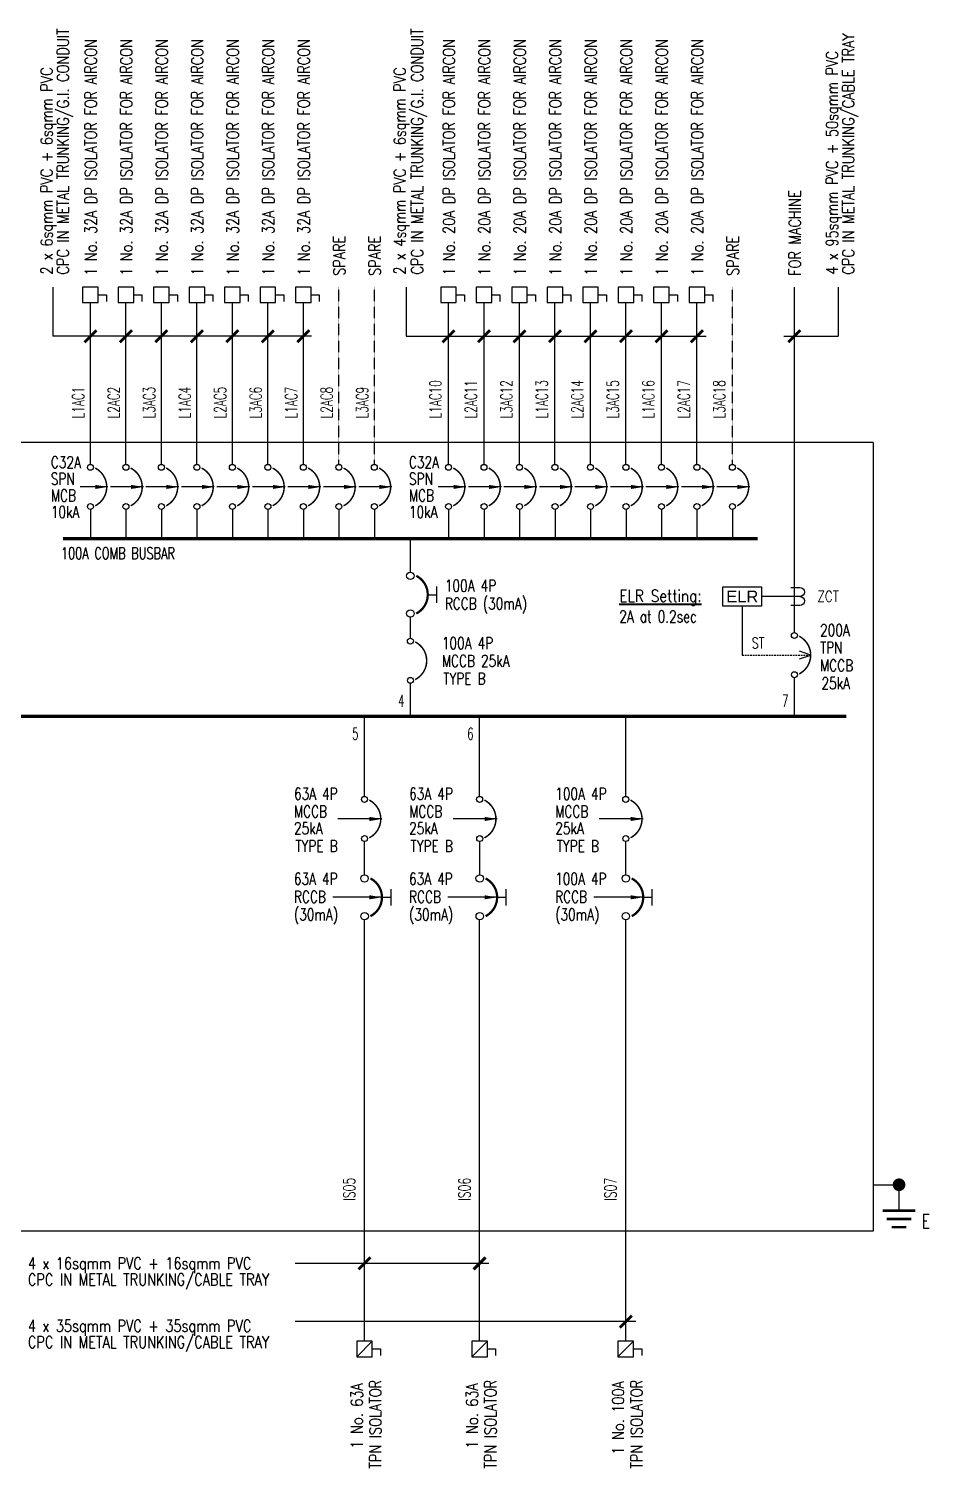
# Model space of a CAD drawing. Header units: millimetres. Extents: x 3829 to 56422, y 1460 to 26408.
# Drawn here: x 41198 to 56422, y 1460 to 25797 of the extents above; entities that cross this region are included whole.
import ezdxf
from ezdxf.enums import TextEntityAlignment as Align
from ezdxf.lldxf.tags import DXFTag

# ---------------------------------------------------------------- set-up
doc = ezdxf.new("R2010")
doc.units = ezdxf.units.MM
doc.linetypes.add('HIDDEN', pattern=[0.375, 0.25, -0.125])
for name, color, linetype in [('E-SLD-FRAME', 6, 'Continuous'), ('E-SLD-LEGENDF', 2, 'Continuous'), ('E-SLD-T1', 2, 'Continuous'), ('SLD', 2, 'Continuous'), ('SLD-LINE', 7, 'Continuous'), ('SLD-TXT', 7, 'Continuous')]:
    doc.layers.add(name, color=color, linetype=linetype)
doc.styles.add('80', font='simplex.shx', dxfattribs={"width": 0.65, "height": 2})
doc.styles.add('A', font='arial.ttf')
doc.styles.add('ROMANS', font='romans.shx', dxfattribs={"width": 0.8})
doc.styles.add('SB T5-2$0$80', font='simplex.shx', dxfattribs={"width": 0.8, "height": 2})
doc.styles.add('simplex', font='simplex.shx', dxfattribs={"width": 0.7})
doc.styles.add('SLD-TXT', font='romans.shx')
tags = doc.linetypes.add('CENTER', pattern=[2, 1.25, -0.25, 0.25, -0.25]).pattern_tags.tags
tags[10:11] = [DXFTag(74, 4), DXFTag(75, 0), DXFTag(340, '0'), DXFTag(46, 1.0), DXFTag(50, 0.0), DXFTag(44, 0.0), DXFTag(45, 0.0)]
tags[8:9] = [DXFTag(74, 4), DXFTag(75, 0), DXFTag(340, '0'), DXFTag(46, 1.0), DXFTag(50, 0.0), DXFTag(44, 0.0), DXFTag(45, 0.0)]
tags[6:7] = [DXFTag(74, 4), DXFTag(75, 0), DXFTag(340, '0'), DXFTag(46, 1.0), DXFTag(50, 0.0), DXFTag(44, 0.0), DXFTag(45, 0.0)]
tags[4:5] = [DXFTag(74, 4), DXFTag(75, 0), DXFTag(340, '0'), DXFTag(46, 1.0), DXFTag(50, 0.0), DXFTag(44, 0.0), DXFTag(45, 0.0)]
doc.dimstyles.new('1-100', dxfattribs={"dimtxt": 100, "dimasz": 100, "dimexe": 25, "dimexo": 10, "dimgap": 25, "dimtad": 1, "dimdec": 0, "dimzin": 0, "dimdsep": 46, "dimtxsty": 'simplex', "dimcen": 0, "dimclrd": 7, "dimclre": 7, "dimclrt": 7, "dimadec": 0, "dimazin": 0, "dimtfac": 1, "dimtdec": 0, "dimtofl": 0, "dimtmove": 1, "dimatfit": 0, "dimfxl": 1, "dimtolj": 1, "dimtzin": 0, "dimarcsym": 2})

# ---------------------------------------------------------------- blocks, each defined once
blk = doc.blocks.new('MCCB')
at = {"color": 3}
for centre in [(-0.7756798448972404, 558.2415916474129), (0, 39.57616266116383)]:
    blk.add_circle(centre, 39.57616266115398, dxfattribs=at)
at = {"layer": 'E-SLD-LEGENDF', "const_width": 20}
blk.add_lwpolyline([(62.34422445716336, 49.47020332644752, 0.611250066136639), (62.28685325826518, 548.3475509821146)], format="xyb", dxfattribs=at)
blk = doc.blocks.new('RCCB')
at = {"color": 3}
for centre in [(-0.7756798450136557, 548.3475509821419), (0, 49.47020332644206)]:
    blk.add_circle(centre, 49.47020332644246, dxfattribs=at)
at = {"layer": 'E-SLD-LEGENDF'}
blk.add_line((350.2602078272903, 189.9583210432938), (350.2602078272903, 407.894509080983), dxfattribs=at)
at = {"layer": 'E-SLD-LEGENDF', "color": 7, "linetype": 'ByBlock'}
blk.add_line((229.8182771756274, 298.9264150621384), (350.2602078272903, 298.9264150621384), dxfattribs=at)
at = {"layer": 'E-SLD-LEGENDF', "const_width": 30}
blk.add_lwpolyline([(77.34422445716336, 49.47020332644206, 0.6113836959509442), (77.28685325814877, 548.3475509821419)], format="xyb", dxfattribs=at)
blk = doc.blocks.new('DP ISOL')
at = {"layer": 'SLD', "color": 3, "linetype": 'Continuous', "ltscale": 0.5}
for p, q in [((141.1878162294233, -141.2999416394305), (141.1878162294233, -289.3285409813834)), ((141.1878162294233, -289.3285409813834), (20.16990319215256, -289.3285409813834))]:
    blk.add_line(p, q, dxfattribs=at)
blk.add_lwpolyline([(0, 141.2999416394305), (0, -141.2999416394305), (282.3756324588467, -141.2999416394305), (282.3756324588467, 141.2999416394305)], close=True, dxfattribs=at)
blk = doc.blocks.new('SLD-CT')
at = {"color": 3}
blk.add_line((0, 0), (-50, 0), dxfattribs=at)
blk.add_lwpolyline([(-25, 25), (0, 25, -0.9999999999999998), (0, 0, -0.9999999999999998), (0, -25), (-25, -25)], format="xyb", dxfattribs=at)

msp = doc.modelspace()

# ---------------------------------------------------------------- hatches: boundary and pattern name
at = {"layer": 'E-SLD-LEGENDF'}
h = msp.add_hatch(color=256, dxfattribs=at)
h.dxf.hatch_style = 1
edge = h.paths.add_edge_path()
edge.add_arc((55911.88800905181, 6252.573363727264), 108.6111111111111, 0, 360)

# ---------------------------------------------------------------- linework, layer by layer
at = {"layer": 'E-SLD-FRAME', "color": 7, "linetype": 'CENTER', "ltscale": 1.5}
for p, q in [((55472.65049800906, 18801.06499346235), (3948.65113364583, 18801.06499346243)), ((55472.65049800906, 18801.06499346235), (55472.65049800906, 5468.13754240538)), ((55472.65049800906, 5468.13754240538), (3948.65113364583, 5468.137542405459))]:
    msp.add_line(p, q, dxfattribs=at)
at = {"layer": 'E-SLD-LEGENDF'}
for p in [(55472.65049800906, 6252.573363727264), (55911.88800905181, 5813.335852684511)]:
    msp.add_line(p, (55911.88800905181, 6252.573363727264), dxfattribs=at)
at = {"layer": 'E-SLD-LEGENDF', "color": 3}
for points, const_width in [([(55634.92967571849, 5813.335852684511), (56188.84634238516, 5813.335852684511)], 46.15972222222222), ([(55704.16925905181, 5674.85668601784), (56119.60675905181, 5674.85668601784)], 46.15972222222222), ([(55787.25675905184, 5536.377519351183), (56036.51925905185, 5536.377519351183)], 41.54374999999999)]:
    msp.add_lwpolyline(points, dxfattribs=dict(at, const_width=const_width))
at = {"layer": 'SLD', "color": 7}
for p, q in [((41606.1582220893, 21430.55653191272), (41606.1582220893, 20598.94797385854)), ((47575.93536633692, 21430.55653191272), (47575.93536633692, 20598.94797385854)), ((54884.25328980506, 21430.55653191272), (54884.25328980506, 20598.94797385854)), ((45975.97026941261, 20598.94797385854), (41606.1582220893, 20598.94797385854)), ((47575.93536633692, 20598.94797385854), (52652.39366612494, 20598.94797385854)), ((53963.04392931576, 20598.94797385854), (54884.25328980506, 20598.94797385854)), ((48977.13058888008, 4923.243998539212), (45700.00398174846, 4923.243998539212)), ((51464.55840621025, 3937.83783929011), (45700.00398174846, 3937.83783929011))]:
    msp.add_line(p, q, dxfattribs=at)
at = {"layer": 'SLD', "color": 3}
for p, q in [((46742.266265913, 3345.007132063587), (47005.50805718726, 3608.040033699002)), ((48689.45106004359, 3345.007132063587), (48952.69285131785, 3608.040033699002)), ((51159.38659405755, 3345.007132063587), (51422.62838533181, 3608.040033699002))]:
    msp.add_line(p, q, dxfattribs=at)
at = {"layer": 'SLD', "const_width": 56.79012345914307}
for points in [[(41776.3696697176, 17176.84738731911), (53522.06305056059, 17176.84738731911)], [(6090.401980312885, 14169.83135702034), (55023.18594029113, 14169.83135702034)]]:
    msp.add_lwpolyline(points, dxfattribs=at)
at = {"layer": 'SLD', "color": 3}
msp.add_lwpolyline([(53585.44003501179, 16035.44597041383), (52932.88468836318, 16035.44597041383), (52932.88468836318, 16361.72364373813), (53585.44003501179, 16361.72364373813)], close=True, dxfattribs=at)
at = {"layer": 'SLD-LINE', "linetype": 'HIDDEN', "ltscale": 1.5}
for p, q in [((46440.57099945682, 18432.92275846622), (46440.57099945682, 21430.55653191272)), ((47040.57099945682, 18432.92275846622), (47040.57099945682, 21430.55653191272)), ((53094.71622238278, 18432.92275846622), (53094.71622238278, 21430.55653191272))]:
    msp.add_line(p, q, dxfattribs=at)
at = {"layer": 'SLD-LINE', "linetype": 'ByBlock'}
for p, q in [((54142.3531451535, 15589.85536586594), (54142.35314515346, 21430.55653191272)), ((42240.57099945684, 18432.92275846622), (42240.57099945684, 21167.5236302773)), ((42840.57099945684, 18432.92275846622), (42840.57099945684, 21167.5236302773)), ((43440.57099945684, 18432.92275846622), (43440.57099945684, 21167.5236302773)), ((44040.57099945684, 18432.92275846622), (44040.57099945684, 21167.5236302773)), ((44640.57099945682, 18432.92275846622), (44640.57099945682, 21167.5236302773)), ((45240.57099945682, 18432.92275846622), (45240.57099945682, 21167.5236302773)), ((45840.57099945682, 18432.92275846622), (45840.57099945682, 21167.5236302773)), ((48294.71622238278, 18432.92275846622), (48294.71622238278, 21167.5236302773)), ((48894.71622238278, 18432.92275846622), (48894.71622238278, 21167.5236302773)), ((49494.71622238278, 18432.92275846622), (49494.71622238278, 21167.5236302773)), ((50094.71622238278, 18432.92275846622), (50094.71622238278, 21167.5236302773)), ((50694.71622238278, 18432.92275846622), (50694.71622238278, 21167.5236302773)), ((51294.71622238278, 18432.92275846622), (51294.71622238278, 21167.5236302773)), ((51894.71622238278, 18432.92275846622), (51894.71622238278, 21167.5236302773)), ((52494.71622238278, 18432.92275846622), (52494.71622238278, 21167.5236302773)), ((42241.55699038215, 17669.04451705997), (42241.55699038215, 17176.84738731911)), ((42841.55699038215, 17669.04451705997), (42841.55699038215, 17176.84738731911)), ((43441.55699038215, 17669.04451705997), (43441.55699038215, 17176.84738731911)), ((44041.55699038215, 17669.04451705997), (44041.55699038215, 17176.84738731911)), ((44641.55699038214, 17669.04451705997), (44641.55699038214, 17176.84738731911)), ((45241.55699038214, 17669.04451705997), (45241.55699038214, 17176.84738731911)), ((45841.55699038214, 17669.04451705997), (45841.55699038214, 17176.84738731911)), ((46441.55699038214, 17669.04451705997), (46441.55699038214, 17176.84738731911)), ((47041.55699038214, 17669.04451705997), (47041.55699038214, 17176.84738731911)), ((48295.7022133081, 17669.04451705997), (48295.7022133081, 17176.84738731911)), ((48895.7022133081, 17669.04451705997), (48895.7022133081, 17176.84738731911)), ((49495.7022133081, 17669.04451705997), (49495.7022133081, 17176.84738731911)), ((50095.7022133081, 17669.04451705997), (50095.7022133081, 17176.84738731911)), ((50695.7022133081, 17669.04451705997), (50695.7022133081, 17176.84738731911)), ((51295.7022133081, 17669.04451705997), (51295.7022133081, 17176.84738731911)), ((51895.7022133081, 17669.04451705997), (51895.7022133081, 17176.84738731911)), ((52495.7022133081, 17669.04451705997), (52495.7022133081, 17176.84738731911)), ((53095.7022133081, 17669.04451705997), (53095.7022133081, 17176.84738731911)), ((47649.21120459571, 16611.31933862921), (47649.2163601391, 17176.84738731911)), ((47650.20235106433, 15494.42997711391), (47650.20235106433, 15847.44109701269)), ((46873.88716155029, 12819.07888058109), (46873.89231709368, 14169.83135702034)), ((48821.07195568088, 12819.07888058109), (48821.07711122427, 14169.83135702034)), ((51291.00748969484, 12819.07888058109), (51291.01264523823, 14169.83135702034)), ((46873.88716155013, 3608.040033699002), (46873.88716155013, 10730.60201887102)), ((48821.07195568072, 3608.040033699002), (48821.07195568072, 10730.60201887102)), ((51291.00748969468, 3608.040033699002), (51291.00748969468, 10730.60201887102))]:
    msp.add_line(p, q, dxfattribs=at)
at = {"layer": 'SLD-LINE'}
for p, q in [((53934.12439361936, 16198.58480707598), (53585.44003501179, 16198.58480707598)), ((53259.16236168746, 16035.44597041383), (53259.16236168746, 15207.89746471024)), ((47651.19349753297, 14169.83135702035), (47651.19349753297, 14730.55173549739)), ((54143.34429162215, 14169.83135702035), (54143.34429162215, 14825.97712424942)), ((47343.53412777602, 14169.83135702035), (12005.1575044908, 14169.83135702035)), ((46874.87830801877, 11494.48026048755), (46874.87830801877, 12055.20063896459)), ((48822.06310214936, 11494.48026048755), (48822.06310214936, 12055.20063896459)), ((51291.99863616332, 11494.48026048755), (51291.99863616332, 12055.20063896459))]:
    msp.add_line(p, q, dxfattribs=at)
at = {"layer": 'SLD-LINE', "linetype": 'HIDDEN', "ltscale": 120}
msp.add_line((53259.16236168746, 15207.89746471024), (54417.79172337009, 15207.89746471024), dxfattribs=at)
at = {"layer": 'SLD-LINE'}
msp.add_lwpolyline([(54228.7806540404, 15142.64193004537), (54417.79172337009, 15207.89746471024), (54228.7806540404, 15273.15299937507)], dxfattribs=at)
at = {"layer": 'SLD-TXT', "const_width": 47.91666666666666}
for points in [[(42138.92439966129, 20497.30137406299), (42342.21759925254, 20700.59457365409)], [(42738.92439966129, 20497.30137406299), (42942.21759925254, 20700.59457365409)], [(43338.92439966129, 20497.30137406299), (43542.21759925254, 20700.59457365409)], [(43938.92439966129, 20497.30137406299), (44142.21759925254, 20700.59457365409)], [(44538.92439966127, 20497.30137406299), (44742.21759925252, 20700.59457365409)], [(45138.92439966127, 20497.30137406299), (45342.21759925252, 20700.59457365409)], [(45738.92439966127, 20497.30137406299), (45942.21759925252, 20700.59457365409)], [(48193.06962258723, 20497.30137406299), (48396.36282217848, 20700.59457365409)], [(48793.06962258723, 20497.30137406299), (48996.36282217848, 20700.59457365409)], [(49393.06962258723, 20497.30137406299), (49596.36282217848, 20700.59457365409)], [(49993.06962258723, 20497.30137406299), (50196.36282217848, 20700.59457365409)], [(50593.06962258723, 20497.30137406299), (50796.36282217848, 20700.59457365409)], [(51193.06962258723, 20497.30137406299), (51396.36282217848, 20700.59457365409)], [(51793.06962258723, 20497.30137406299), (51996.36282217848, 20700.59457365409)], [(52393.06962258723, 20497.30137406299), (52596.36282217848, 20700.59457365409)], [(54040.70654535791, 20497.30137406307), (54243.99974494916, 20700.59457365417)], [(46772.24056175457, 4821.597398743663), (46975.53376134583, 5024.890598334761)], [(48719.42535588516, 4821.597398743663), (48922.71855547641, 5024.890598334761)], [(51189.36088989912, 3836.191239494634), (51392.65408949037, 4039.484439085732)]]:
    msp.add_lwpolyline(points, dxfattribs=at)

# ---------------------------------------------------------------- block references
at = {"layer": 'E-SLD-LEGENDF', "linetype": 'ByBlock', "xscale": 1.277777777777777, "yscale": 1.277777777777777, "zscale": 1.277777777777777}
for p in [(47650.20235106433, 15847.44109701269), (46875.86945448739, 10730.60201887103), (48823.05424861798, 10730.60201887103), (51292.98978263194, 10730.60201887103)]:
    msp.add_blockref('RCCB', p, dxfattribs=at)
at = {"layer": 'SLD', "xscale": 0.9315, "yscale": 0.9315, "zscale": 0.9315, "rotation": 90}
for p in [(42240.57099945684, 21167.5236302773), (42840.57099945684, 21167.5236302773), (43440.57099945684, 21167.5236302773), (44040.57099945684, 21167.5236302773), (44640.57099945682, 21167.5236302773), (45240.57099945682, 21167.5236302773), (45840.57099945682, 21167.5236302773), (48294.71622238278, 21167.5236302773), (48894.71622238278, 21167.5236302773), (49494.71622238278, 21167.5236302773), (50094.71622238278, 21167.5236302773), (50694.71622238278, 21167.5236302773), (51294.71622238278, 21167.5236302773), (51894.71622238278, 21167.5236302773), (52494.71622238278, 21167.5236302773), (46873.88716155013, 3345.007132063587), (48821.07195568072, 3345.007132063587), (51291.00748969468, 3345.007132063587)]:
    msp.add_blockref('DP ISOL', p, dxfattribs=at)
at = {"layer": 'SLD', "lineweight": -3, "xscale": 1.277777777777777, "yscale": 1.277777777777777, "zscale": 1.277777777777777}
for p in [(42241.55699038215, 17669.04451705992), (42841.55699038215, 17669.04451705992), (43441.55699038215, 17669.04451705992), (44041.55699038215, 17669.04451705992), (44641.55699038214, 17669.04451705992), (45241.55699038214, 17669.04451705992), (45841.55699038214, 17669.04451705992), (46441.55699038214, 17669.04451705992), (47041.55699038214, 17669.04451705992), (48295.7022133081, 17669.04451705992), (48895.7022133081, 17669.04451705992), (49495.7022133081, 17669.04451705992), (50095.7022133081, 17669.04451705992), (50695.7022133081, 17669.04451705992), (51295.7022133081, 17669.04451705992), (51895.7022133081, 17669.04451705992), (52495.7022133081, 17669.04451705992), (53095.7022133081, 17669.04451705992), (54143.34429162215, 14825.97712424942), (47651.19349753297, 14730.55173549739), (46874.87830801877, 12055.20063896459), (48822.06310214936, 12055.20063896459), (51291.99863616332, 12055.20063896459)]:
    msp.add_blockref('MCCB', p, dxfattribs=at)
at = {"layer": 'SLD', "xscale": 6.067001060732903, "yscale": 6.067001060732903, "zscale": 6.067001060732903}
msp.add_blockref('SLD-CT', (54235.11608710057, 16198.58480707598), dxfattribs=at)

# ---------------------------------------------------------------- texts
at = {"color": 0, "linetype": 'ByBlock', "lineweight": 40, "insert": (51182.06321885359, 16309.53446177223), "char_height": 200, "width": 1903.594519374012, "attachment_point": 1, "line_spacing_factor": 1.05, "style": 'ROMANS'}
msp.add_mtext('{\\W0.85;\\LELR Setting:\\l\\P\\W0.75;2A at 0.2sec}', dxfattribs=at)
at = {"layer": 'E-SLD-T1', "style": '80', "width": 0.6}
for s, p in [('4', (47443.93769301166, 14334.38871650638)), ('7', (53936.08848710084, 14334.38871650637)), ('5', (46667.62250349746, 13777.47110566871)), ('6', (48614.80729762805, 13777.47110566871))]:
    msp.add_text(s, height=200, dxfattribs=at).set_placement(p)
at = {"layer": 'SLD', "color": 7, "style": 'SB T5-2$0$80', "width": 0.65}
for s, p in [('L2AC2', (42734.29571441693, 19210.12775366294)), ('L3AC3', (43334.29571441693, 19210.12775366294)), ('L1AC4', (43934.29571441693, 19210.12775366294)), ('L2AC5', (44534.29571441693, 19210.12775366294)), ('L3AC6', (45134.29571441691, 19210.12775366294)), ('L1AC7', (45734.29571441691, 19210.12775366294)), ('L2AC8', (46334.29571441691, 19210.12775366294)), ('L3AC9', (46934.2957144169, 19210.12775366294)), ('L1AC10', (48172.8615665824, 19210.12775366294)), ('L2AC11', (48772.8615665824, 19210.12775366294)), ('L3AC12', (49372.86156658238, 19210.12775366294)), ('L1AC13', (49972.8615665824, 19210.12775366294)), ('L2AC14', (50572.8615665824, 19210.12775366294)), ('L3AC15', (51172.86156658238, 19210.12775366294)), ('L1AC16', (51772.8615665824, 19210.12775366294)), ('L2AC17', (52372.8615665824, 19210.12775366294)), ('L3AC18', (52972.86156658238, 19210.12775366294)), ('L1AC1', (42134.29571441693, 19210.12775366294)), ('ISO5', (46716.749835954, 5979.744927137082)), ('ISO6', (48663.93463008459, 5979.744927137079)), ('ISO7', (51133.87016409855, 5979.744927137079))]:
    msp.add_text(s, height=200, rotation=90, dxfattribs=at).set_placement(p)
at = {"layer": 'SLD-TXT', "style": 'ROMANS', "width": 0.8}
for s, p in [('1 No. 32A DP ISOLATOR FOR AIRCON', (42347.46967352398, 21621.69947721479)), ('1 No. 32A DP ISOLATOR FOR AIRCON', (42947.46967352398, 21621.69947721479)), ('1 No. 32A DP ISOLATOR FOR AIRCON', (43547.46967352398, 21621.69947721479)), ('1 No. 32A DP ISOLATOR FOR AIRCON', (44147.46967352398, 21621.69947721479)), ('1 No. 32A DP ISOLATOR FOR AIRCON', (44747.46967352396, 21621.69947721479)), ('1 No. 32A DP ISOLATOR FOR AIRCON', (45347.46967352396, 21621.69947721479)), ('1 No. 32A DP ISOLATOR FOR AIRCON', (45947.46967352396, 21621.69947721479)), ('1 No. 20A DP ISOLATOR FOR AIRCON', (48401.61489644992, 21621.69947721479)), ('1 No. 20A DP ISOLATOR FOR AIRCON', (49001.61489644992, 21621.69947721479)), ('1 No. 20A DP ISOLATOR FOR AIRCON', (49601.61489644992, 21621.69947721479)), ('1 No. 20A DP ISOLATOR FOR AIRCON', (50201.61489644992, 21621.69947721479)), ('1 No. 20A DP ISOLATOR FOR AIRCON', (50801.61489644992, 21621.69947721479)), ('1 No. 20A DP ISOLATOR FOR AIRCON', (51401.61489644992, 21621.69947721479)), ('1 No. 20A DP ISOLATOR FOR AIRCON', (52001.61489644992, 21621.69947721479)), ('1 No. 20A DP ISOLATOR FOR AIRCON', (52601.61489644992, 21621.69947721479)), ('FOR MACHINE', (54249.2518192206, 21621.69947721479)), ('SPARE', (46547.46967352396, 21621.69947721479)), ('SPARE', (47147.46967352396, 21621.69947721479)), ('SPARE', (53201.61489644992, 21621.69947721479)), ('TPN ISOLATOR', (47157.71668256661, 1452.654234209611)), ('TPN ISOLATOR', (49104.9014766972, 1452.654234209611)), ('1 No. 100A  ', (51261.63476315951, 1691.21749363159)), ('TPN ISOLATOR', (51574.83701071116, 1452.654234209611)), ('1 No. 63A  ', (46844.51443501496, 1793.152970895262)), ('1 No. 63A  ', (48791.69922914555, 1793.152970895262))]:
    msp.add_text(s, height=200, rotation=90, dxfattribs=at).set_placement(p)
at = {"layer": 'SLD-TXT', "style": 'SLD-TXT'}
for s, height, width, p in [('100A COMB BUSBAR', 200, 0.7, (41742.15492940399, 16828.88973728024)), ('100A 4P', 200, 0.75, (48232.34008788363, 16281.58192990227)), ('RCCB (30mA)', 200, 0.75, (48232.34008788363, 15977.9739701158)), ('200A ', 200, 0.75, (54576.6082145866, 15529.81600216109)), ('100A 4P', 200, 0.75, (48182.20886275332, 15309.29865054378)), ('ST', 185, 0.75, (53420.89823071382, 15320.2993187754)), ('TPN', 200, 0.75, (54576.6082145866, 15233.66321552027)), ('MCCB 25kA', 200, 0.75, (48182.20886275332, 15009.29865054378)), ('MCCB ', 200, 0.75, (54576.6082145866, 14933.66321552027)), ('TYPE B', 200, 0.75, (48206.31600561046, 14709.29865054378)), ('25kA', 200, 0.75, (54600.71535744375, 14633.66321552027)), ('63A 4P', 200, 0.75, (45682.44812518561, 12763.23962669838)), ('63A 4P', 200, 0.75, (47629.63291931619, 12763.23962669838)), ('100A 4P', 200, 0.75, (50099.56845333015, 12763.23962669838)), ('MCCB  ', 200, 0.75, (45682.44812518561, 12463.23962669838)), ('MCCB  ', 200, 0.75, (47629.63291931619, 12463.23962669838)), ('MCCB  ', 200, 0.75, (50099.56845333015, 12463.23962669838)), ('25kA', 200, 0.75, (45682.44812518561, 12178.86818679749)), ('25kA', 200, 0.75, (47629.63291931619, 12178.86818679749)), ('25kA', 200, 0.75, (50099.56845333015, 12178.86818679749)), ('TYPE B', 200, 0.75, (45706.55526804275, 11878.86818679749)), ('TYPE B', 200, 0.75, (47653.74006217334, 11878.86818679749)), ('TYPE B', 200, 0.75, (50123.6755961873, 11878.86818679749)), ('63A 4P', 200, 0.75, (45680.62882284816, 11325.08490725357)), ('63A 4P', 200, 0.75, (47627.81361697875, 11325.08490725357)), ('100A 4P', 200, 0.75, (50097.74915099271, 11325.08490725357)), ('RCCB  ', 200, 0.75, (45680.62882284816, 11021.4769474671)), ('RCCB  ', 200, 0.75, (47627.81361697875, 11021.4769474671)), ('RCCB  ', 200, 0.75, (50097.74915099271, 11021.4769474671)), ('(30mA)', 200, 0.75, (45680.62882284816, 10722.46069049208)), ('(30mA)', 200, 0.75, (47627.81361697875, 10722.46069049208)), ('(30mA)', 200, 0.75, (50097.74915099271, 10722.46069049208))]:
    msp.add_text(s, height=height, dxfattribs=dict(at, width=width)).set_placement(p)
at = {"layer": 'SLD-TXT', "style": 'A'}
msp.add_text('ELR', height=200, dxfattribs=at).set_placement((53261.66236168749, 16198.08480707598), align=Align.MIDDLE)
at = {"layer": 'SLD-TXT', "char_height": 200, "width": 8010.957172644557, "attachment_point": 1, "rotation": 90, "style": 'SLD-TXT'}
for s, insert, line_spacing_factor in [('\\pxql;{\\W0.8;2 x 6sqmm PVC + 6sqmm PVC \\PCPC IN METAL TRUNKING/G.I. CONDUIT}', (41400.22075249578, 21641.93967140027), 0.825), ('\\pxql;{\\W0.8;2 x 4sqmm PVC + 6sqmm PVC \\PCPC IN METAL TRUNKING/G.I. CONDUIT}', (47369.99789674341, 21641.93967140027), 0.8804347825883588), ('\\pxql;{\\W0.8;4 x 95sqmm PVC + 50sqmm PVC \\PCPC IN METAL TRUNKING/CABLE TRAY}', (54678.31582021155, 21641.93967140027), 0.825)]:
    msp.add_mtext(s, dxfattribs=dict(at, insert=insert, line_spacing_factor=line_spacing_factor))
at = {"layer": 'SLD-TXT', "attachment_point": 1, "style": 'SLD-TXT'}
for s, insert, char_height, width, line_spacing_factor in [('{\\W0.75;C32A\\PSPN\\PMCB\\P10kA}', (41571.15017102697, 18567.41288557614), 200, 1002.581891728772, 0.8399999999999999), ('{\\W0.75;C32A\\PSPN\\PMCB\\P10kA}', (47625.29539395292, 18567.41288557614), 200, 1002.581891728772, 0.8399999999999999), ('{\\W0.8;ZCT}', (54530.36739444314, 16292.74436763838), 185, 2339.987895317165, 0.908108108108108), ('{\\W0.75;E}', (56292.78755818976, 5754.257527249094), 236.3888888888888, 2989.984532905266, 0.9081081081081078), ('{\\W0.8;4 x 16sqmm PVC + 16sqmm PVC \\P\\pxql;CPC IN METAL TRUNKING/CABLE TRAY}', (41182.23049935953, 5023.969296904947), 200, 4766.65418210969, 0.825), ('{\\W0.8;4 x 35sqmm PVC + 35sqmm PVC \\P\\pxql;CPC IN METAL TRUNKING/CABLE TRAY}', (41182.23049935953, 3966.962862076787), 200, 4766.65418210969, 0.825)]:
    msp.add_mtext(s, dxfattribs=dict(at, insert=insert, char_height=char_height, width=width, line_spacing_factor=line_spacing_factor))

# ---------------------------------------------------------------- leaders
at = {"layer": 'SLD'}
for points in [[(42535.21368025222, 18050.96486652307), (42065.79405725457, 18051.06499614283)], [(43135.21368025222, 18050.96486652307), (42578.36284874427, 18051.06499614283)], [(43735.21368025221, 18050.96486652307), (43178.36284874427, 18051.06499614283)], [(44335.21368025221, 18050.96486652307), (43778.36284874427, 18051.06499614283)], [(44935.21368025221, 18050.96486652307), (44378.36284874425, 18051.06499614283)], [(45535.21368025221, 18050.96486652307), (44978.36284874425, 18051.06499614283)], [(46135.21368025221, 18050.96486652307), (45578.36284874425, 18051.06499614283)], [(46735.21368025221, 18050.96486652307), (46178.36284874425, 18051.06499614283)], [(47335.21368025221, 18050.96486652307), (46778.36284874425, 18051.06499614283)], [(48589.35890317817, 18050.96486652307), (48119.93928018052, 18051.06499614283)], [(49189.35890317817, 18050.96486652307), (48632.50807167021, 18051.06499614283)], [(49789.35890317817, 18050.96486652307), (49232.50807167021, 18051.06499614283)], [(50389.35890317817, 18050.96486652307), (49832.50807167021, 18051.06499614283)], [(50989.35890317817, 18050.96486652307), (50432.50807167021, 18051.06499614283)], [(51589.35890317817, 18050.96486652307), (51032.50807167021, 18051.06499614283)], [(52189.35890317817, 18050.96486652307), (51632.50807167021, 18051.06499614283)], [(52789.35890317817, 18050.96486652307), (52232.50807167021, 18051.06499614283)], [(53389.35890317817, 18050.96486652307), (52832.50807167021, 18051.06499614283)], [(47168.53500025699, 12437.07980342948), (46425.40571528339, 12437.17993304924)], [(49115.71979438758, 12437.07980342948), (48372.59050941398, 12437.17993304924)], [(51585.65532840154, 12437.07980342948), (50842.52604342794, 12437.17993304924)], [(47168.535000257, 11112.44000733996), (46336.96784150528, 11112.54013695971)], [(49115.71979438759, 11112.44000733996), (48284.15263563587, 11112.54013695971)], [(51585.65532840155, 11112.44000733996), (50754.08816964983, 11112.54013695971)]]:
    msp.add_leader(points, dimstyle='1-100', override={"dimasz": 210}, dxfattribs=at)

doc.saveas('drawing.dxf')
